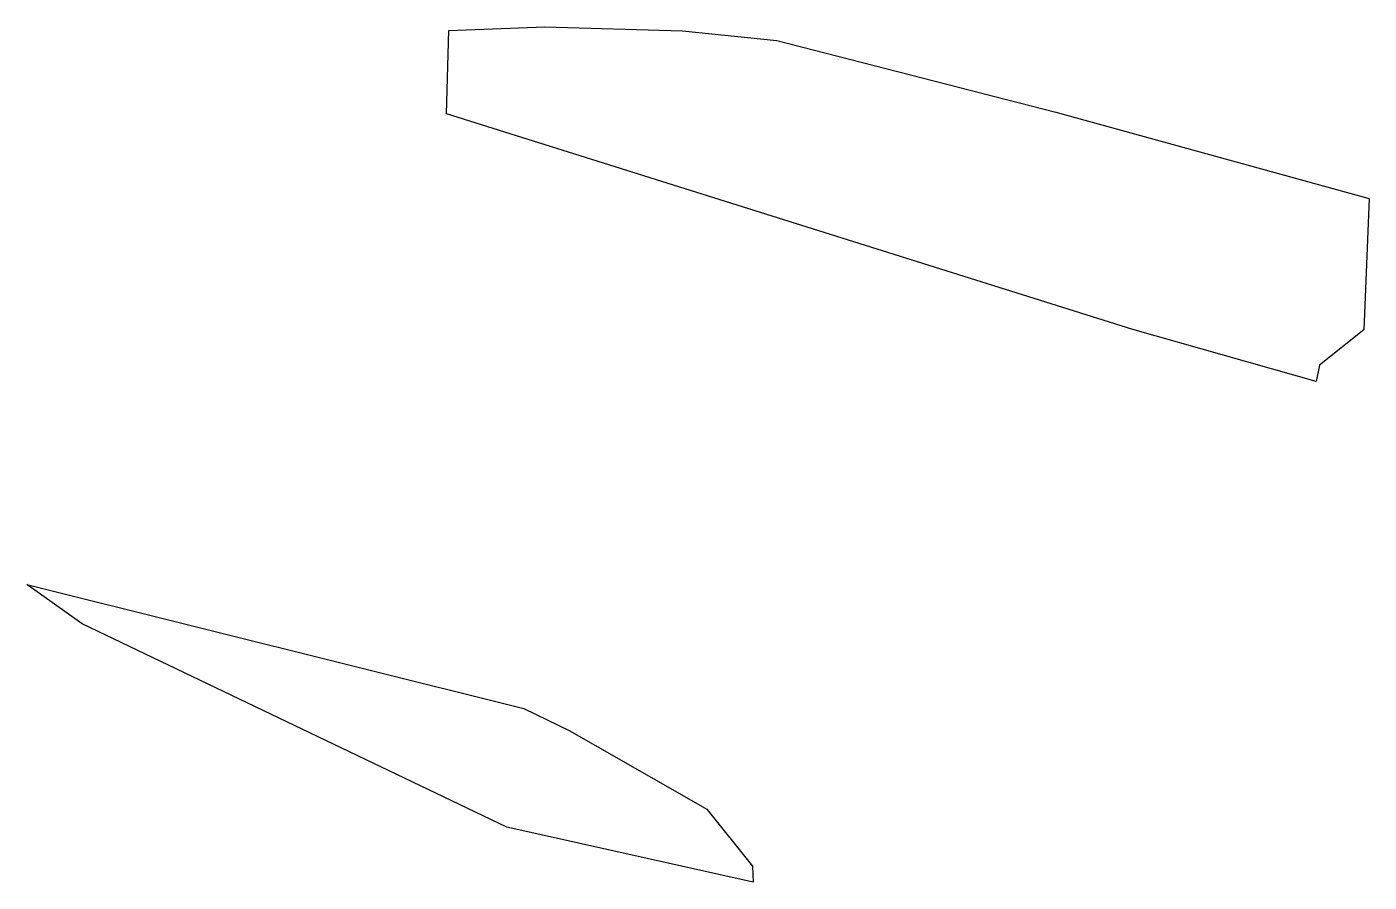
# Model space of a CAD drawing. Header units: metres. Extents: x 256723 to 256939, y 386082 to 386220.
import ezdxf

# ---------------------------------------------------------------- set-up
doc = ezdxf.new("R2010")
doc.units = ezdxf.units.M

msp = doc.modelspace()

# ---------------------------------------------------------------- linework, layer by layer
for points in [[(256828.788685, 386219.38114, 5.813663), (256843.966395, 386217.803152, 2.386882), (256888.910453, 386206.283022, 2.324421), (256939.401731, 386192.354764, 3.706811), (256938.552534, 386171.235241, 35.133452), (256931.382426, 386165.530539, 46.252109), (256930.853832, 386162.925028, 50.289795), (256901.356282, 386171.273928, 49.170158), (256790.800602, 386205.980788, 39.943441), (256791.150793, 386219.408424, 20.034501), (256806.60668, 386220.008926, 13.293835), (256828.788685, 386219.38114, 5.813663)], [(256800.508313, 386091.115682, 205.438759), (256732.081575, 386123.876321, 183.115756), (256723.174286, 386130.219052, 177.149145), (256803.256637, 386110.252969, 176.211979), (256810.661264, 386106.661024, 178.696586), (256832.720285, 386094.021085, 188.954537), (256840.085211, 386084.844945, 199.678602), (256840.189691, 386082.277429, 203.420457), (256800.508313, 386091.115682, 205.438759)]]:
    msp.add_polyline3d(points)

doc.saveas('drawing.dxf')
